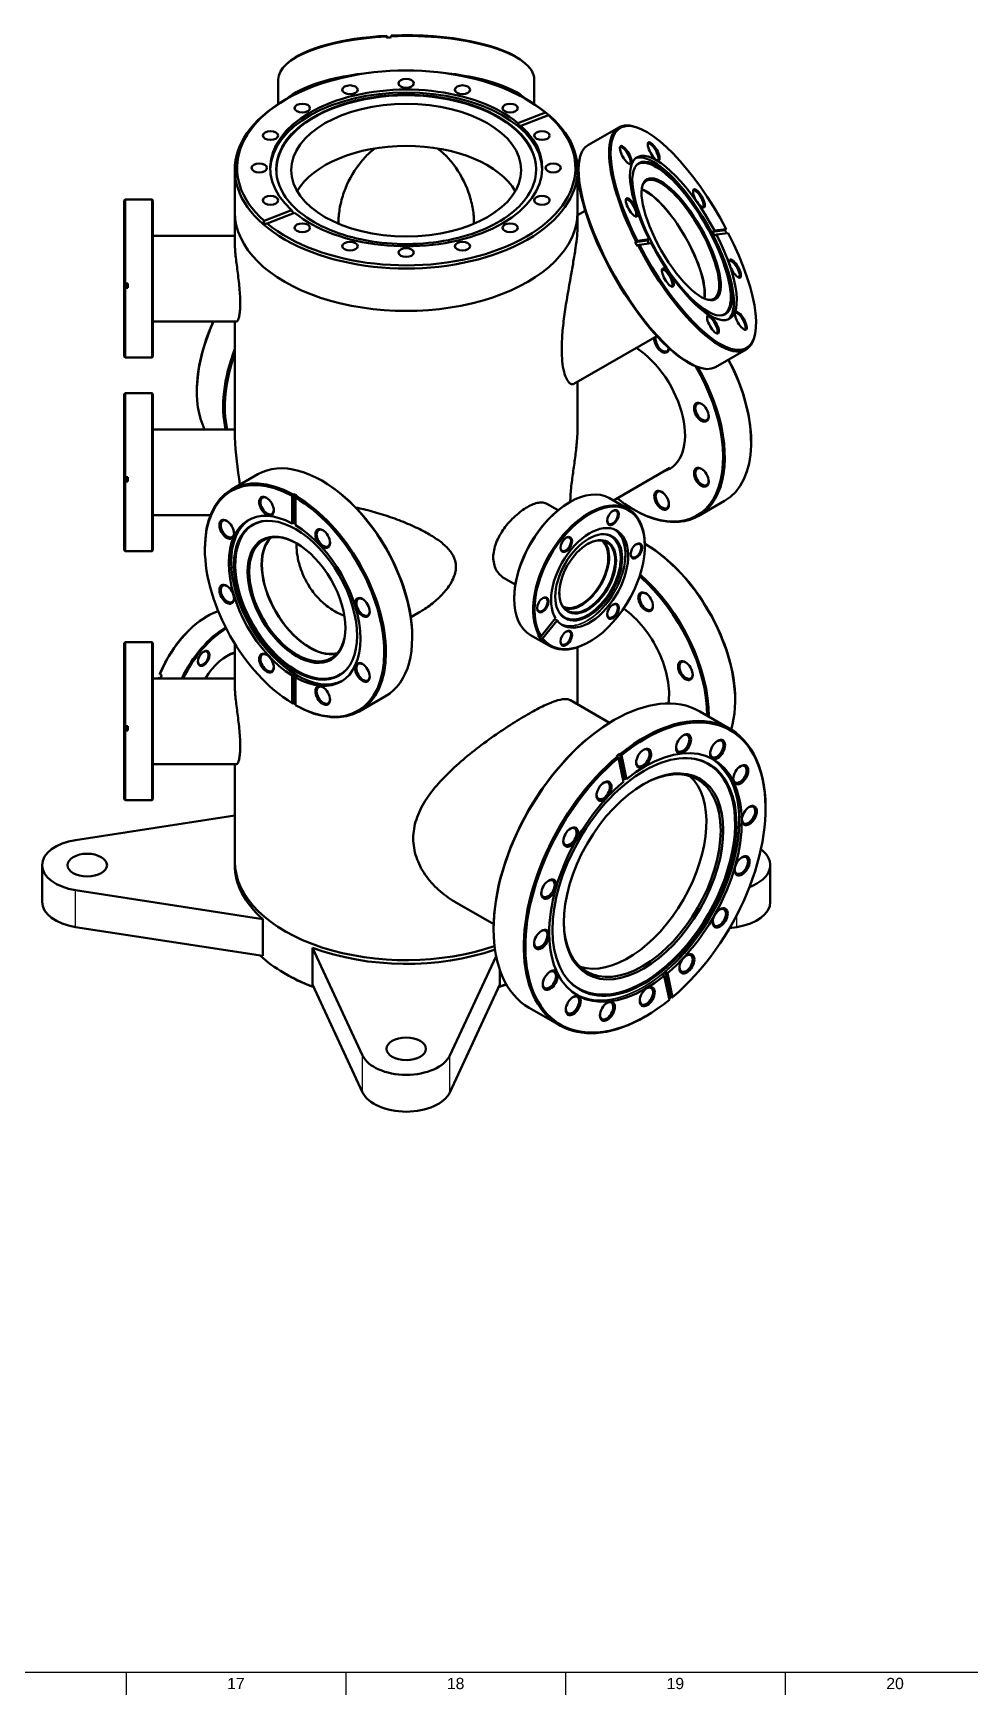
# Model space of a CAD drawing. Header units: millimetres. Extents: x 0 to 1189, y 0 to 841.
# Drawn here: x 773.7 to 981.4, y 5 to 373.3 of the extents above; entities that cross this region are included whole.
import ezdxf
from ezdxf.enums import TextEntityAlignment as Align

# ---------------------------------------------------------------- set-up
doc = ezdxf.new("R2010")
doc.units = ezdxf.units.MM
doc.header["$LTSCALE"] = 0.75
for name, color, linetype, lineweight in [('Border', 7, 'Continuous', 25), ('Visible', 7, 'Continuous', 50), ('Visible Narrow', 7, 'Continuous', 25)]:
    doc.layers.add(name, color=color, linetype=linetype, lineweight=lineweight)
doc.styles.add('FusionTitle', font='')
doc.styles.get('FusionTitle').set_extended_font_data('Arial Unicode MS')

# ---------------------------------------------------------------- blocks, each defined once
blk = doc.blocks.new('ISO_A0_SHEET')
at = {"layer": 'Border'}
for p, q in [((20, 10), (1179, 10)), ((794.333332, 10), (794.333332, 5)), ((843.041665, 10), (843.041665, 5)), ((891.749998, 10), (891.749998, 5)), ((940.458331, 10), (940.458331, 5))]:
    blk.add_line(p, q, dxfattribs=at)
at = {"layer": 'Border', "style": 'FusionTitle'}
for s, p in [('17', (818.687499, 7.5)), ('18', (867.395832, 7.5)), ('19', (916.104165, 7.5)), ('20', (964.812498, 7.5))]:
    blk.add_text(s, height=2.5, dxfattribs=at).set_placement(p, align=Align.MIDDLE)

msp = doc.modelspace()

# ---------------------------------------------------------------- linework, layer by layer
at = {"layer": 'Visible', "extrusion": (0.707107, 0.407196, -0.578093)}
for p, q in [((852.1076, 372.6933), (852.0757, 372.5423)), ((852.0757, 372.3071), (852.0757, 372.5423)), ((852.2507, 372.3162), (852.1076, 372.6933)), ((853.0664, 372.5886), (853.0983, 372.7396)), ((853.0664, 372.5886), (853.0664, 372.3534)), ((830.2117, 366.7059), (829.9786, 366.5014)), ((882.6727, 366.7059), (882.9058, 366.5014)), ((828.0672, 363.0267), (828.0672, 357.548)), ((884.8172, 363.0267), (884.8172, 357.548)), ((829.8237, 358.6123), (829.4688, 358.4064)), ((883.0607, 358.6123), (883.4156, 358.4064)), ((881.1831, 353.3368), (887.285, 355.6846)), ((887.9517, 355.1101), (881.8498, 352.7622)), ((903.5769, 352.3912), (896.8189, 348.5226)), ((907.6106, 352.3633), (907.3146, 352.4636)), ((818.4422, 333.5909), (818.4422, 342.9927)), ((894.4422, 333.5909), (894.4422, 342.9927)), ((894.8005, 345.0301), (894.8638, 345.3362)), ((793.9422, 336.175), (794.1422, 336.375)), ((793.9422, 336.175), (793.9422, 317.8177)), ((794.1422, 317.7997), (794.1422, 336.375)), ((800.0922, 336.375), (794.1422, 336.375)), ((800.0922, 336.375), (800.0922, 301.375)), ((800.2922, 336.175), (800.0922, 336.375)), ((800.2922, 301.575), (800.2922, 336.175)), ((920.3156, 335.3928), (920.1027, 335.6947)), ((818.4422, 333.5909), (818.4422, 326.6417)), ((824.9328, 331.6928), (831.0346, 334.0407)), ((831.7013, 333.4661), (825.5994, 331.1183)), ((896.1317, 333.87), (894.4422, 332.9029)), ((894.4422, 333.5909), (894.4422, 330.4354)), ((800.2922, 328.375), (818.4422, 328.375)), ((927.0693, 329.634), (924.3563, 329.2726)), ((924.3563, 329.2726), (924.7659, 329.5071)), ((927.3913, 329.8568), (924.7659, 329.5071)), ((925.2242, 328.6257), (924.8146, 328.3912)), ((925.2242, 328.6257), (927.8484, 328.9752)), ((927.2741, 329.7512), (927.0693, 329.634)), ((927.2741, 329.7512), (927.3913, 329.8568)), ((909.9007, 327.3473), (907.1877, 326.986)), ((907.1877, 326.986), (907.3925, 327.1032)), ((907.6849, 327.2321), (907.3925, 327.1032)), ((907.8434, 326.2208), (907.6386, 326.1036)), ((910.3102, 327.5818), (907.6849, 327.2321)), ((907.8434, 326.2208), (908.1358, 326.3497)), ((908.1358, 326.3497), (910.76, 326.6992)), ((910.3102, 327.5818), (909.9007, 327.3473)), ((925.5885, 326.1817), (925.7411, 325.8453)), ((794.1422, 317.7997), (793.9422, 317.8177)), ((793.9422, 317.8177), (793.9422, 317.2909)), ((794.6863, 317.2909), (793.9422, 317.2909)), ((793.9422, 317.2909), (793.9422, 316.8218)), ((793.9422, 316.8218), (793.9422, 301.575)), ((793.9422, 316.8218), (794.1422, 316.8038)), ((794.6922, 317.7997), (794.1422, 317.7997)), ((794.1422, 301.375), (794.1422, 316.8038)), ((794.1422, 316.8038), (794.6922, 316.8038)), ((794.2422, 317.7997), (794.2422, 317.2909)), ((794.6922, 317.7997), (794.6922, 316.8038)), ((800.2922, 309.375), (818.8381, 309.375)), ((818.4422, 309.375), (818.4422, 283.7205)), ((912.0295, 306.0985), (893.5914, 295.5435)), ((933.7892, 306.6327), (933.7258, 306.3266)), ((931.7708, 303.1402), (925.0128, 299.2716)), ((793.9422, 301.575), (794.1422, 301.375)), ((800.0922, 301.375), (794.1422, 301.375)), ((800.2922, 301.575), (800.0922, 301.375)), ((920.979, 299.2995), (921.2751, 299.1992)), ((894.4422, 296.0306), (894.4422, 286.5568)), ((793.9422, 293.2538), (794.1422, 293.4538)), ((793.9422, 293.2538), (793.9422, 274.8965)), ((794.1422, 274.8785), (794.1422, 293.4538)), ((800.0922, 293.4538), (794.1422, 293.4538)), ((800.0922, 293.4538), (800.0922, 258.4538)), ((800.2922, 293.2538), (800.0922, 293.4538)), ((800.2922, 258.6538), (800.2922, 293.2538)), ((810.0383, 294.0231), (810.0383, 293.8195)), ((800.2922, 285.4538), (818.4422, 285.4538)), ((932.8981, 282.8252), (932.8981, 282.6216)), ((902.3815, 269.6933), (914.9142, 276.9104)), ((794.1422, 274.8785), (793.9422, 274.8965)), ((793.9422, 274.8965), (793.9422, 274.3696)), ((794.6863, 274.3696), (793.9422, 274.3696)), ((793.9422, 274.3696), (793.9422, 273.9006)), ((793.9422, 273.9006), (793.9422, 258.6538)), ((793.9422, 273.9006), (794.1422, 273.8826)), ((794.6922, 274.8785), (794.1422, 274.8785)), ((794.1422, 258.4538), (794.1422, 273.8826)), ((794.1422, 273.8826), (794.6922, 273.8826)), ((794.2422, 274.8785), (794.2422, 274.3696)), ((794.6922, 274.8785), (794.6922, 273.8826)), ((817.7102, 272.1412), (823.5438, 275.5006)), ((837.9576, 273.9621), (837.7815, 274.0643)), ((831.3399, 271.0471), (831.1631, 270.7408)), ((831.1631, 270.7408), (831.1631, 264.6165)), ((831.3399, 271.0471), (831.5167, 271.1489)), ((831.5167, 271.1489), (831.5167, 264.8201)), ((831.8703, 270.3409), (832.047, 270.6471)), ((831.8703, 264.2192), (831.8703, 270.3409)), ((832.2238, 270.7489), (832.047, 270.6471)), ((890.1085, 267.5293), (887.6315, 268.9556)), ((892.5634, 269.242), (892.7043, 269.3237)), ((901.4852, 270.2095), (905.6925, 267.7867)), ((926.994, 269.5865), (921.1604, 266.2271)), ((800.2922, 266.4538), (813.0591, 266.4538)), ((906.7467, 267.7656), (906.9227, 267.6634)), ((831.5167, 264.8201), (831.1631, 264.6165)), ((793.9422, 258.6538), (794.1422, 258.4538)), ((800.0922, 258.4538), (794.1422, 258.4538)), ((800.2922, 258.6538), (800.0922, 258.4538)), ((811.8061, 258.9025), (811.8061, 259.1061)), ((909.4752, 259.9954), (909.333, 259.9135)), ((909.3338, 259.5845), (909.3338, 259.7474)), ((909.4752, 259.9954), (909.652, 259.8928)), ((880.6268, 251.0642), (878.1499, 252.4906)), ((880.3778, 248.0813), (880.3778, 247.9184)), ((812.2007, 243.9844), (812.3416, 244.0661)), ((857.4527, 243.8206), (859.265, 244.8642)), ((889.5284, 243.5965), (886.3345, 239.6253)), ((886.688, 239.1209), (889.8819, 243.0921)), ((889.8819, 243.0921), (889.363, 243.3909)), ((857.768, 239.5607), (857.768, 239.3571)), ((884.0191, 239.8791), (888.2264, 237.4563)), ((886.0705, 239.5544), (885.6816, 239.7783)), ((886.0352, 239.2739), (886.3131, 239.6195)), ((886.3345, 239.6253), (886.0705, 239.5544)), ((793.9422, 238.0694), (794.1422, 238.2694)), ((793.9422, 238.0694), (793.9422, 219.7121)), ((794.1422, 219.6941), (794.1422, 238.2694)), ((800.0922, 238.2694), (794.1422, 238.2694)), ((800.0922, 238.2694), (800.0922, 203.2694)), ((800.2922, 238.0694), (800.0922, 238.2694)), ((800.2922, 203.4694), (800.2922, 238.0694)), ((818.4422, 237.9354), (818.4422, 228.5361)), ((886.0352, 239.2739), (886.4241, 239.0499)), ((886.4241, 239.0499), (886.688, 239.1209)), ((894.4422, 237.164), (894.4422, 224.5133)), ((897.1482, 238.4238), (897.0073, 238.3421)), ((800.2922, 230.2694), (818.4422, 230.2694)), ((801.4816, 230.383), (801.5005, 230.3128)), ((801.9822, 230.3371), (801.4816, 230.383)), ((801.5005, 230.3128), (801.576, 230.2694)), ((801.8541, 231.2244), (801.8352, 231.2946)), ((802.243, 231.0005), (801.8541, 231.2244)), ((831.1631, 230.8945), (831.5167, 231.0981)), ((831.1631, 230.8945), (831.1631, 224.7702)), ((831.5167, 231.0981), (831.5167, 224.7693)), ((832.2238, 230.681), (831.8703, 230.4774)), ((831.8703, 224.3557), (831.8703, 230.4774)), ((831.1631, 224.7702), (831.3399, 224.6675)), ((831.5167, 224.7693), (831.3399, 224.6675)), ((846.0303, 222.9626), (851.8639, 226.322)), ((901.5293, 220.4321), (892.8905, 225.4069)), ((929.3626, 225.5496), (929.3626, 225.346)), ((832.047, 224.2531), (831.8703, 224.3557)), ((902.3365, 220.9147), (902.5126, 221.0169)), ((921.5296, 222.9353), (928.2118, 219.0873)), ((794.1422, 219.6941), (793.9422, 219.7121)), ((793.9422, 219.7121), (793.9422, 219.1852)), ((794.6863, 219.1852), (793.9422, 219.1852)), ((793.9422, 219.1852), (793.9422, 218.7161)), ((793.9422, 218.7161), (793.9422, 203.4694)), ((793.9422, 218.7161), (794.1422, 218.6981)), ((794.6922, 219.6941), (794.1422, 219.6941)), ((794.1422, 203.2694), (794.1422, 218.6981)), ((794.1422, 218.6981), (794.6922, 218.6981)), ((794.2422, 219.6941), (794.2422, 219.1852)), ((794.6922, 219.6941), (794.6922, 218.6981)), ((903.7814, 213.634), (903.9582, 213.5322)), ((903.7814, 213.634), (904.9406, 208.129)), ((800.2922, 211.2694), (818.8381, 211.2694)), ((818.4422, 211.2694), (818.4422, 189.7026)), ((903.0904, 213.0626), (903.2672, 212.9608)), ((903.2672, 212.9608), (903.4815, 212.6808)), ((903.4815, 212.6808), (904.6031, 207.354)), ((903.9582, 213.5322), (904.1725, 213.2522)), ((904.1725, 213.2522), (905.2941, 207.9254)), ((905.2941, 207.9254), (904.9406, 208.129)), ((793.9422, 203.4694), (794.1422, 203.2694)), ((800.0922, 203.2694), (794.1422, 203.2694)), ((800.2922, 203.4694), (800.0922, 203.2694)), ((818.4422, 199.8941), (783.1433, 194.4474)), ((936.0978, 201.4729), (936.0978, 201.6765)), ((775.7315, 180.7096), (775.7315, 188.885)), ((818.4422, 189.7026), (818.4422, 188.885)), ((937.1529, 180.7096), (937.1529, 188.885)), ((783.1433, 183.3226), (824.6232, 176.9222)), ((875.8292, 175.803), (867.1903, 180.7778)), ((824.6232, 168.7468), (824.6232, 176.9222)), ((824.6232, 168.7468), (783.1433, 175.1472)), ((875.8169, 174.8626), (875.8169, 174.659)), ((929.7411, 175.1472), (928.1135, 174.896)), ((835.6685, 170.5617), (846.783, 146.675)), ((835.6685, 162.3862), (835.6685, 170.5617)), ((866.1015, 146.675), (876.366, 168.7351)), ((829.8237, 164.6811), (829.4688, 164.8871)), ((835.1148, 162.1331), (835.1121, 162.1308)), ((846.783, 138.4995), (835.6685, 162.3862)), ((877.216, 162.3862), (866.1015, 138.4995)), ((877.216, 162.3862), (877.216, 165.5843)), ((913.6563, 164.3585), (913.3028, 164.5621)), ((914.7779, 159.0317), (913.6563, 164.3585)), ((914.3473, 164.9299), (913.9938, 165.1335)), ((915.1529, 159.6285), (913.9938, 165.1335)), ((915.4689, 159.6031), (914.3473, 164.9299)), ((915.1529, 159.6285), (915.3297, 159.5267)), ((915.3297, 159.5267), (915.4689, 159.6031)), ((883.703, 157.2482), (890.3851, 153.4002)), ((909.5782, 155.4208), (909.4021, 155.3186))]:
    msp.add_line(p, q, dxfattribs=at)
at = {"layer": 'Visible'}
msp.add_arc((919.251, 289.1704), 100.9468, 183.094493, 189.104997, dxfattribs=at)
for centre, major_axis, ratio, start_param, end_param in [((856.4422, 363.0267), (-28.375, 0), 0.3393947, -1.41629684, 0), ((856.4422, 363.0267), (-28.375, 0), 0.3393947, 3.14159265, 4.83164299), ((856.4422, 343.4014), (37.5, 0), 0.5758617, 0.60504931, 3.71464059), ((856.4422, 343.4014), (-30.1625, 0), 0.5758617, 3.75053484, 6.85234037), ((856.4422, 355.0312), (-28.125, 0), 0.3393947, -0.90340695, -0.53685836), ((843.9763, 360.7322), (-1.7, 0), 0.5758617, 3.14159265, 9.42477796), ((868.9081, 360.7322), (-1.7, 0), 0.5758617, 3.14159265, 9.42477796), ((856.4422, 355.0312), (-28.125, 0), 0.3393947, 3.67845102, 4.0449996), ((856.4422, 342.7582), (30.1625, 0), 0.5758617, 0.01851791, 3.12307474), ((856.4422, 342.9109), (28.7988, 0), 0.5758617, -0.0558766, 3.19746925), ((856.4422, 342.9109), (-25.5, 0), 0.5758617, 3.14159265, 9.42477796), ((856.4422, 343.4014), (-37.5, 0), 0.5758617, 0.60504931, 3.71464059), ((826.3468, 350.5801), (-1.7, 0), 0.5758617, 3.14159265, 9.42477796), ((856.4422, 343.4014), (30.1625, 0), 0.5758617, 3.75053484, 6.85234037), ((917.8786, 327.8829), (-13.9727, 24.4086), 0.3303007, 4.6050555, 7.6933085), ((910.9158, 323.8971), (-14.0969, 24.6255), 0.3303007, 0, 3.14159265), ((904.9679, 346.1401), (-1.0433, 1.8225), 0.3303007, 2.9089731, 6.51580486), ((911.1439, 346.9627), (-1.0433, 1.8225), 0.3303007, 2.9089731, 6.51580486), ((823.8672, 343.4014), (-1.7, 0), 0.5758617, 3.14159265, 9.42477796), ((917.1823, 327.4844), (-7.4894, 13.083), 0.3303007, 2.80619207, 6.61858589), ((826.3468, 336.2228), (-1.7, 0), 0.5758617, 3.14159265, 9.42477796), ((906.2589, 334.5678), (-1.0433, 1.8225), 0.3303007, 2.9089731, 6.51580486), ((921.1691, 336.5537), (-1.0433, 1.8225), 0.3303007, 2.9089731, 6.51580486), ((917.8786, 327.8829), (-13.9727, 24.4086), 0.3303007, 1.44568202, 4.56949666), ((917.469, 327.6485), (-10.2529, 17.9105), 0.3303007, 4.5662715, 4.61473529), ((868.9081, 326.0707), (-1.7, 0), 0.5758617, 3.14159265, 9.42477796), ((917.469, 327.6485), (-14.0969, 24.6255), 0.3303007, 1.41035822, 1.4456037), ((914.2605, 319.0247), (-1.0433, 1.8225), 0.3303007, 2.9089731, 6.51580486), ((929.1707, 321.0105), (-1.0433, 1.8225), 0.3303007, 2.9089731, 6.51580486), ((830.1025, 305.3737), (14.16, 24.5893), 0.57809312, 1.73714227, 2.76885736), ((924.2856, 308.6156), (-1.0433, 1.8225), 0.3303007, 2.9089731, 6.51580486), ((930.4616, 309.4382), (-1.0433, 1.8225), 0.3303007, 2.9089731, 6.51580486), ((913.1955, 304.5993), (-1.048, 1.8198), 0.57809312, 0.45997546, 3.75926777), ((836.1129, 301.9125), (14.0353, 24.3727), 0.57809312, 1.87761194, 2.58759883), ((906.8236, 290.7146), (-14.0353, 24.3727), 0.57809312, 2.17595051, 4.73841344), ((912.834, 294.1758), (-14.16, 24.5893), 0.57809312, 3.14159265, 4.65349578), ((922.0068, 289.3377), (-1.048, 1.8198), 0.57809312, -0.7409592, 3.88255185), ((837.7039, 250.9113), (-14.16, 24.5893), 0.57809312, 3.14159265, 6.28318531), ((831.6935, 247.4501), (-14.0353, 24.3727), 0.57809312, -0.75679463, 2.33145837), ((922.0068, 274.9304), (-1.048, 1.8198), 0.57809312, -0.7409592, 3.88255185), ((825.6044, 268.5106), (-1.048, 1.8198), 0.57809312, -0.7409592, 3.88255185), ((831.6935, 247.4501), (-14.0353, 24.3727), 0.57809312, 2.3670172, 5.49083185), ((892.7521, 255.0443), (8.7331, 15.1652), 0.57809312, 0, 3.14159265), ((897.1009, 252.54), (8.6333, 14.9919), 0.57809312, 2.90676532, 9.13213911), ((913.1955, 269.817), (-1.048, 1.8198), 0.57809312, -0.7409592, 3.88255185), ((816.7931, 263.3972), (-1.048, 1.8198), 0.57809312, -0.7409592, 3.88255185), ((902.1832, 265.9791), (0.8359, 1.4515), 0.57809312, 2.39792128, 7.02685668), ((832.2945, 247.7962), (-7.5229, 13.0637), 0.57809312, -0.77910588, 3.92069853), ((832.047, 247.6537), (-10.2988, 17.8841), 0.57809312, -0.77135029, -0.74711484), ((838.0654, 261.3348), (-1.048, 1.8198), 0.57809312, -0.7409592, 3.88255185), ((897.1009, 252.54), (6.0321, 10.4748), 0.57809312, 2.91923641, 9.11966801), ((896.8887, 252.6622), (5.2274, 9.0775), 0.57809312, 1.57079633, 7.85398163), ((896.5705, 252.8454), (4.3665, 7.5826), 0.57809312, 2.36276294, 7.06201502), ((896.6766, 252.7844), (5.1729, 8.9828), 0.57809312, 2.90046685, 6.52431111), ((891.8064, 260.0035), (0.8359, 1.4515), 0.57809312, 2.39792128, 7.02685668), ((895.227, 253.6191), (4.3665, 7.5826), 0.57809312, 3.29544605, 6.12933191), ((907.3716, 258.5767), (0.8359, 1.4515), 0.57809312, 2.39792128, 7.02685668), ((909.2984, 236.9002), (-14.16, 24.5893), 0.57809312, 3.62579038, 5.49091017), ((816.7931, 248.9899), (-1.048, 1.8198), 0.57809312, -0.7409592, 3.88255185), ((903.288, 233.439), (-14.0353, 24.3727), 0.57809312, 3.92896264, 5.25138392), ((846.8767, 246.0732), (-1.048, 1.8198), 0.57809312, -0.7409592, 3.88255185), ((886.618, 246.6255), (0.8359, 1.4515), 0.57809312, 2.39792128, 7.02685668), ((902.1832, 245.1988), (0.8359, 1.4515), 0.57809312, 2.39792128, 7.02685668), ((909.66, 247.3237), (-1.048, 1.8198), 0.57809312, -0.7409592, 3.88255185), ((812.3895, 229.7867), (8.7331, 15.1652), 0.57809312, 0.59218246, 1.80208669), ((816.7382, 227.2825), (8.6333, 14.9919), 0.57809312, 0.80046158, 1.70197906), ((896.5705, 252.8454), (8.7331, 15.1652), 0.57809312, 2.84928424, 2.90643487), ((891.8064, 239.2232), (0.8359, 1.4515), 0.57809312, 2.39792128, 7.02685668), ((811.4437, 234.7459), (0.8359, 1.4515), 0.57809312, 2.39792128, 7.02685668), ((816.6321, 227.3435), (4.7907, 8.3192), 0.57809312, 0.51354413, 0.77957962), ((825.6044, 233.7283), (-1.048, 1.8198), 0.57809312, -0.7409592, 3.88255185), ((846.8767, 231.6659), (-1.048, 1.8198), 0.57809312, -0.7409592, 3.88255185), ((918.4713, 232.0621), (-1.048, 1.8198), 0.57809312, -0.7409592, 3.88255185), ((812.3895, 229.7867), (8.7331, 15.1652), 0.57809311, 1.85923731, 1.86195695), ((838.0654, 226.5525), (-1.048, 1.8198), 0.57809312, -0.7409592, 3.88255185), ((902.6163, 190.0918), (18.9133, 32.8435), 0.57809312, 0, 3.14159265), ((832.047, 247.6537), (-14.16, 24.5893), 0.57809312, 2.3316934, 2.34931751), ((909.4752, 186.142), (18.7886, 32.6269), 0.57809312, 4.15214054, 7.26717199), ((917.7404, 215.8837), (1.048, 1.8198), 0.57809312, 2.41191858, 7.01285938), ((909.2631, 186.2641), (14.3846, 24.9793), 0.57809312, 1.57079633, 7.85398163), ((909.4752, 186.142), (15.0583, 26.1492), 0.57809312, 4.15543071, 7.26388183), ((908.8964, 212.6398), (1.048, 1.8198), 0.57809312, 2.41191858, 7.01285938), ((925.2992, 214.6151), (1.048, 1.8198), 0.57809312, 2.41191858, 7.01285938), ((909.4752, 186.142), (18.7886, 32.6269), 0.57809312, 1.01054789, 4.12557934), ((908.7681, 186.5492), (12.2762, 21.318), 0.57809312, 2.36232691, 7.06245105), ((909.051, 186.3863), (14.3301, 24.8846), 0.57809312, 2.8878999, 6.53687806), ((930.422, 209.0273), (1.048, 1.8198), 0.57809312, 2.41191858, 7.01285938), ((909.4752, 186.142), (15.0583, 26.1492), 0.57809312, 1.01383805, 4.12228918), ((905.5861, 188.3815), (12.2762, 21.318), 0.57809312, 3.27105338, 6.15372458), ((900.1137, 205.3774), (1.048, 1.8198), 0.57809312, 2.41191858, 7.01285938), ((909.1217, 186.3456), (15.0583, 26.1492), 0.57809312, 0.98069652, 1.00114679), ((932.3289, 199.9709), (1.048, 1.8198), 0.57809312, 2.41191858, 7.01285938), ((892.7292, 195.202), (1.048, 1.8198), 0.57809312, 2.41191858, 7.01285938), ((785.7315, 188.885), (-10, 0), 0.5758617, -1.30899694, 1.30899694), ((927.1529, 188.885), (10, 0), 0.5758617, -1.00286907, 0.65743529), ((856.4422, 189.7026), (38, 0), 0.5758617, 3.14159265, 5.25370763), ((930.7297, 188.8247), (1.048, 1.8198), 0.57809312, 2.41191858, 7.01285938), ((887.8672, 183.6628), (1.048, 1.8198), 0.57809312, 2.41191858, 7.01285938), ((785.7315, 180.7096), (10, 0), 0.5758617, 3.14159265, 4.45058959), ((927.1529, 180.7096), (-10, 0), 0.5758617, 1.83259571, 3.14159265), ((925.8677, 177.2855), (1.048, 1.8198), 0.57809312, 2.41191858, 7.01285938), ((886.2679, 172.5166), (1.048, 1.8198), 0.57809312, 2.41191858, 7.01285938), ((856.4422, 180.3008), (-38, 0), 0.5758617, 0.55174519, 0.99962127), ((918.4832, 167.1101), (1.048, 1.8198), 0.57809312, 2.41191858, 7.01285938), ((856.4422, 180.3008), (-38, 0), 0.5758617, 2.14197138, 2.19317034), ((888.1749, 163.4602), (1.048, 1.8198), 0.57809312, 2.41191858, 7.01285938), ((909.1217, 186.3456), (15.0583, 26.1492), 0.57809312, 4.12228918, 4.15543071), ((893.2977, 157.8724), (1.048, 1.8198), 0.57809312, 2.41191858, 7.01285938), ((900.8565, 156.6038), (1.048, 1.8198), 0.57809312, 2.41191858, 7.01285938), ((909.7004, 159.8477), (1.048, 1.8198), 0.57809312, 2.41191858, 7.01285938), ((856.4422, 148.1655), (10, 0), 0.5758617, 3.40339204, 6.02138592), ((856.4422, 139.99), (10, 0), 0.5758617, 3.40339204, 6.02138592)]:
    msp.add_ellipse(centre, major_axis=major_axis, ratio=ratio, start_param=start_param, end_param=end_param, dxfattribs=at)
at = {"layer": 'Visible', "extrusion": (1e-16, 1e-16, -1)}
msp.add_ellipse((856.4422, 363.2618), major_axis=(-28.125, 0), ratio=0.3393947, start_param=0.36913729, end_param=1.4160618, dxfattribs=at)
at = {"layer": 'Visible', "extrusion": (2e-16, -1e-16, -1)}
for centre, major_axis, ratio, start_param, end_param in [((856.4422, 362.7915), (28.375, 0), 0.3393947, 4.55788949, 4.59313497), ((856.4422, 355.2663), (-28.375, 0), 0.3393947, 1.84678077, 2.78478148), ((856.4422, 333.5909), (-25.5, 0), 0.5758617, 0.32292662, 2.81866604), ((829.9257, 305.4755), (14.0353, 24.3727), 0.57809312, 3.92892453, 4.54342159), ((835.9361, 302.0143), (14.16, 24.5893), 0.57809312, 3.69782089, 4.44065517), ((913.0108, 294.2776), (-14.0353, 24.3727), 0.57809312, 1.63021904, 2.35426078), ((837.8807, 251.0131), (-14.0353, 24.3727), 0.57809312, 0.78733187, 2.35426078), ((892.6107, 255.1257), (8.6333, 14.9919), 0.57809312, 3.92892453, 5.49585344), ((832.2498, 247.7705), (-10.2988, 17.8841), 0.57809312, 3.16850256, 6.2562754), ((831.6935, 247.4501), (-10.2988, 17.8841), 0.57809312, 0.79557862, 3.91294294), ((832.047, 247.6537), (-10.2988, 17.8841), 0.57809312, 3.91294294, 3.96140672), ((902.4395, 190.1936), (18.7886, 32.6269), 0.57809312, 3.92892453, 5.49585344), ((856.4422, 189.7026), (-38, 0), 0.5758617, 4.17107033, 6.28318531)]:
    msp.add_ellipse(centre, major_axis=major_axis, ratio=ratio, start_param=start_param, end_param=end_param, dxfattribs=at)
at = {"layer": 'Visible', "extrusion": (1e-16, 0, -1)}
msp.add_ellipse((856.4422, 363.2618), major_axis=(-28.125, 0), ratio=0.3393947, start_param=1.45162064, end_param=2.77245536, dxfattribs=at)
at = {"layer": 'Visible', "extrusion": (1e-16, -2e-16, -1)}
for centre, major_axis, ratio, start_param, end_param in [((856.4422, 355.2663), (-28.375, 0), 0.3393947, 0.35681117, 1.29481188), ((917.6738, 327.7657), (-14.0969, 24.6255), 0.3303007, -1.41035822, 0.35750798), ((917.6738, 327.7657), (-14.0969, 24.6255), 0.3303007, 2.78408467, 4.8375816)]:
    msp.add_ellipse(centre, major_axis=major_axis, ratio=ratio, start_param=start_param, end_param=end_param, dxfattribs=at)
at = {"layer": 'Visible'}
for centre in [(856.4422, 362.1601), (833.4082, 356.6658), (879.4762, 356.6658), (886.5376, 350.5801), (889.0172, 343.4014), (886.5376, 336.2228), (833.4082, 330.137), (879.4762, 330.137), (843.9763, 326.0707), (856.4422, 324.6427)]:
    msp.add_ellipse(centre, major_axis=(1.7, 0), ratio=0.5758617, dxfattribs=at)
at = {"layer": 'Visible', "extrusion": (3e-16, -1e-16, -1)}
for centre, major_axis, ratio, start_param, end_param in [((856.4422, 342.9927), (-38, 0), 0.5758617, 2.36004704, 7.06473092), ((917.8786, 327.8829), (-10.2529, 17.9105), 0.3303007, -1.4004434, 1.66845002), ((913.0541, 304.5179), (-1.1478, 1.9931), 0.57809312, 2.42495996, 5.67131882), ((831.6935, 247.4501), (-10.2988, 17.8841), 0.57809312, 3.96140672, 7.03030015), ((856.4422, 188.885), (-38, 0), 0.5758617, -0.57839113, 0), ((856.4422, 188.885), (-38, 0), 0.5758617, 4.16797667, 5.29078011)]:
    msp.add_ellipse(centre, major_axis=major_axis, ratio=ratio, start_param=start_param, end_param=end_param, dxfattribs=at)
at = {"layer": 'Visible', "extrusion": (1e-16, -2e-16, -1)}
for centre, major_axis, ratio in [((905.1318, 346.2339), (-1.1427, 1.9961), 0.3303007), ((921.8654, 289.2563), (-1.1478, 1.9931), 0.57809312), ((913.0541, 269.7356), (-1.1478, 1.9931), 0.57809312), ((918.3298, 231.9807), (-1.1478, 1.9931), 0.57809312)]:
    msp.add_ellipse(centre, major_axis=major_axis, ratio=ratio, dxfattribs=at)
at = {"layer": 'Visible', "extrusion": (6e-16, -2e-16, -1)}
msp.add_ellipse((917.6329, 327.7423), major_axis=(-9.5884, 16.7497), ratio=0.3303007, dxfattribs=at)
at = {"layer": 'Visible', "extrusion": (5e-16, 2e-16, -1)}
for centre, start_param, end_param in [((917.2341, 327.514), 0.05450085, 1.29224447), ((917.8786, 327.8829), 1.7169138, 4.83427812), ((917.469, 327.6485), -1.43965707, -1.4004434), ((917.2341, 327.514), 1.84934818, 3.08709181)]:
    msp.add_ellipse(centre, major_axis=(-10.2529, 17.9105), ratio=0.3303007, start_param=start_param, end_param=end_param, dxfattribs=at)
at = {"layer": 'Visible', "extrusion": (4e-16, 0, -1)}
for centre in [(911.3078, 347.0565), (906.4227, 334.6616), (929.3345, 321.1043), (924.4495, 308.7094)]:
    msp.add_ellipse(centre, major_axis=(-1.1427, 1.9961), ratio=0.3303007, dxfattribs=at)
at = {"layer": 'Visible', "extrusion": (1e-16, -1e-16, -1)}
for centre, major_axis, ratio, start_param, end_param in [((910.711, 323.7799), (-13.9727, 24.4086), 0.3303007, 3.49910063, 5.92567733), ((856.4422, 333.5909), (-38, 0), 0.5758617, 3.14159265, 6.28318531), ((907.0003, 290.8164), (-14.16, 24.5893), 0.57809312, 1.5597806, 3.92892453), ((832.1177, 247.6944), (-9.5768, 16.6304), 0.57809312, 2.89142739, 6.53335057), ((816.7382, 227.2825), (4.8656, 8.4492), 0.57809312, -1.55011171, -0.53370833), ((856.4422, 179.892), (-37.5, 0), 0.5758617, -0.96574702, -0.78154562), ((856.4422, 179.892), (37.5, 0), 0.5758617, 0.93801521, 0.99220772)]:
    msp.add_ellipse(centre, major_axis=major_axis, ratio=ratio, start_param=start_param, end_param=end_param, dxfattribs=at)
at = {"layer": 'Visible', "extrusion": (3e-16, 0, -1)}
for centre, major_axis, ratio, start_param, end_param in [((917.3871, 327.6016), (-9.5342, 16.6549), 0.3303007, -0.10559062, 3.24718327), ((917.469, 327.6485), (-14.0969, 24.6255), 0.3303007, 1.67836484, 1.7068827), ((835.0522, 249.3843), (-7.5229, 13.0637), 0.57809312, 3.32520297, 6.09957499)]:
    msp.add_ellipse(centre, major_axis=major_axis, ratio=ratio, start_param=start_param, end_param=end_param, dxfattribs=at)
at = {"layer": 'Visible', "extrusion": (3e-16, -2e-16, -1)}
msp.add_ellipse((917.3871, 327.6016), major_axis=(-7.6136, 13.3), ratio=0.3303007, dxfattribs=at)
at = {"layer": 'Visible', "extrusion": (0, -4e-16, -1)}
msp.add_ellipse((921.3329, 336.6475), major_axis=(-1.1427, 1.9961), ratio=0.3303007, dxfattribs=at)
at = {"layer": 'Visible', "extrusion": (0, -1e-16, -1)}
msp.add_ellipse((913.9876, 325.6556), major_axis=(-7.4521, 13.0179), ratio=0.3303007, start_param=0.37643022, end_param=2.76516243, dxfattribs=at)
at = {"layer": 'Visible', "extrusion": (0, -2e-16, -1)}
msp.add_ellipse((913.9876, 325.6556), major_axis=(-7.4894, 13.083), ratio=0.3303007, start_param=0.38125173, end_param=2.76034092, dxfattribs=at)
at = {"layer": 'Visible', "extrusion": (2e-16, 2e-16, -1)}
msp.add_ellipse((856.4422, 333.5909), major_axis=(-38, 0), ratio=0.5758617, start_param=3.14159265, end_param=6.28318531, dxfattribs=at)
at = {"layer": 'Visible', "extrusion": (2e-16, -1e-16, -1)}
for centre, major_axis, ratio in [((914.4243, 319.1184), (-1.1427, 1.9961), 0.3303007), ((816.6517, 263.3157), (-1.1478, 1.9931), 0.57809312), ((902.2892, 265.918), (0.9107, 1.5815), 0.57809312), ((837.924, 261.2533), (-1.1478, 1.9931), 0.57809312), ((896.6766, 252.7844), (4.4414, 7.7126), 0.57809312), ((816.6517, 248.9085), (-1.1478, 1.9931), 0.57809312), ((811.5498, 234.6848), (0.9107, 1.5815), 0.57809312), ((825.463, 233.6469), (-1.1478, 1.9931), 0.57809312), ((846.7353, 231.5845), (-1.1478, 1.9931), 0.57809312), ((837.924, 226.4711), (-1.1478, 1.9931), 0.57809312), ((917.9172, 215.7819), (1.1727, 2.0365), 0.57809312), ((909.051, 186.3863), (12.4758, 21.6646), 0.57809312), ((892.9059, 195.1002), (1.1727, 2.0365), 0.57809312), ((888.044, 183.561), (1.1727, 2.0365), 0.57809312)]:
    msp.add_ellipse(centre, major_axis=major_axis, ratio=ratio, dxfattribs=at)
at = {"layer": 'Visible', "extrusion": (0, -3e-16, -1)}
msp.add_ellipse((930.6255, 309.532), major_axis=(-1.1427, 1.9961), ratio=0.3303007, dxfattribs=at)
at = {"layer": 'Visible', "extrusion": (2e-16, -2e-16, -1)}
for centre, major_axis, start_param, end_param in [((906.8236, 290.7146), (-8.0594, 13.9953), 0.84271706, 3.27799162), ((832.047, 247.6537), (-14.16, 24.5893), 0.75702966, 0.79227514), ((909.4752, 237.002), (-14.0353, 24.3727), 0.79235346, 2.35426078), ((903.288, 233.439), (-8.0594, 13.9953), 0.90324227, 2.52564461)]:
    msp.add_ellipse(centre, major_axis=major_axis, ratio=0.57809312, start_param=start_param, end_param=end_param, dxfattribs=at)
at = {"layer": 'Visible', "extrusion": (3e-16, -2e-16, -1)}
for centre, major_axis, start_param, end_param in [((831.8703, 247.5519), (-14.16, 24.5893), -0.78733187, 0.75702966), ((831.8703, 247.5519), (-14.16, 24.5893), 0.79227514, 3.91624642), ((835.0522, 249.3843), (-7.4855, 12.9988), 3.31225463, 6.11252333), ((903.4648, 233.5408), (-14.16, 24.5893), 1.02649194, 2.36299968)]:
    msp.add_ellipse(centre, major_axis=major_axis, ratio=0.57809312, start_param=start_param, end_param=end_param, dxfattribs=at)
at = {"layer": 'Visible', "extrusion": (3e-16, -1e-16, -1)}
for centre, major_axis in [((921.8654, 274.849), (-1.1478, 1.9931)), ((831.9056, 247.5723), (-9.6313, 16.7251)), ((846.7353, 245.9917), (-1.1478, 1.9931)), ((909.5186, 247.2422), (-1.1478, 1.9931))]:
    msp.add_ellipse(centre, major_axis=major_axis, ratio=0.57809312, dxfattribs=at)
at = {"layer": 'Visible', "extrusion": (3e-16, 1e-16, -1)}
msp.add_ellipse((825.463, 268.4291), major_axis=(-1.1478, 1.9931), ratio=0.57809312, dxfattribs=at)
at = {"layer": 'Visible', "extrusion": (4e-16, -1e-16, -1)}
for centre, start_param, end_param in [((896.9594, 252.6215), 3.43390107, 7.07051718), ((816.5967, 227.3639), 4.5738226, 5.4839057), ((896.9594, 252.6215), 2.35426078, 3.37675043), ((812.7784, 229.5628), 4.43525, 4.48109862)]:
    msp.add_ellipse(centre, major_axis=(8.7331, 15.1652), ratio=0.57809312, start_param=start_param, end_param=end_param, dxfattribs=at)
at = {"layer": 'Visible', "extrusion": (1e-16, -1e-16, -1)}
for centre, major_axis in [((832.1177, 247.6944), (-7.6477, 13.2804)), ((930.5988, 208.9255), (1.1727, 2.0365)), ((900.2904, 205.2756), (1.1727, 2.0365)), ((926.0445, 177.1837), (1.1727, 2.0365)), ((918.66, 167.0083), (1.1727, 2.0365)), ((888.3517, 163.3584), (1.1727, 2.0365)), ((893.4745, 157.7706), (1.1727, 2.0365)), ((901.0332, 156.502), (1.1727, 2.0365))]:
    msp.add_ellipse(centre, major_axis=major_axis, ratio=0.57809312, dxfattribs=at)
at = {"layer": 'Visible', "extrusion": (2e-16, 0, -1)}
for centre, major_axis in [((891.9125, 259.9424), (0.9107, 1.5815)), ((891.9125, 239.1621), (0.9107, 1.5815)), ((909.0732, 212.538), (1.1727, 2.0365)), ((925.476, 214.5134), (1.1727, 2.0365)), ((932.5057, 199.8691), (1.1727, 2.0365)), ((886.4447, 172.4148), (1.1727, 2.0365)), ((909.8772, 159.7459), (1.1727, 2.0365))]:
    msp.add_ellipse(centre, major_axis=major_axis, ratio=0.57809312, dxfattribs=at)
at = {"layer": 'Visible', "extrusion": (3e-16, -3e-16, -1)}
msp.add_ellipse((895.227, 253.6191), major_axis=(4.2418, 7.366), ratio=0.57809312, start_param=0.06320549, end_param=3.07838716, dxfattribs=at)
at = {"layer": 'Visible', "extrusion": (2e-16, -2e-16, -1)}
for centre in [(907.4776, 258.5156), (886.7241, 246.5645)]:
    msp.add_ellipse(centre, major_axis=(0.9107, 1.5815), ratio=0.57809312, dxfattribs=at)
at = {"layer": 'Visible', "extrusion": (0, 1e-16, -1)}
msp.add_ellipse((902.2892, 245.1377), major_axis=(0.9107, 1.5815), ratio=0.57809312, dxfattribs=at)
at = {"layer": 'Visible', "extrusion": (0, 0, -1)}
for ratio, start_param, end_param in [(0.57809312, 4.48142906, 5.49585344), (0.57809311, 4.41642147, 4.42361754)]:
    msp.add_ellipse((812.248, 229.8682), major_axis=(8.6333, 14.9919), ratio=ratio, start_param=start_param, end_param=end_param, dxfattribs=at)
at = {"layer": 'Visible', "extrusion": (2e-16, 0, -1)}
for centre, major_axis, ratio, start_param, end_param in [((909.2984, 186.2438), (18.9133, 32.8435), 0.57809312, -0.98407429, 0.78733187), ((909.1217, 186.3456), (18.9133, 32.8435), 0.57809312, -1.01046028, -0.98407429), ((909.2984, 186.2438), (18.9133, 32.8435), 0.57809312, 2.35426078, 5.27272502), ((785.7315, 188.885), (4.375, 0), 0.5758617, 1.57079633, 7.85398163), ((909.1217, 186.3456), (18.9133, 32.8435), 0.57809312, 2.13113237, 2.14741412), ((856.4422, 148.1655), (4.375, 0), 0.5758617, 1.57079633, 7.85398163)]:
    msp.add_ellipse(centre, major_axis=major_axis, ratio=ratio, start_param=start_param, end_param=end_param, dxfattribs=at)
at = {"layer": 'Visible', "extrusion": (1e-16, 0, -1)}
msp.add_ellipse((930.9065, 188.7229), major_axis=(1.1727, 2.0365), ratio=0.57809312, dxfattribs=at)
at = {"layer": 'Visible'}
for points, knots in [([(887.9517, 355.1101), (887.9628, 355.1066), (887.972, 355.1044), (887.9973, 355.1024), (888.0028, 355.1115), (887.9778, 355.1477), (887.9641, 355.1634), (887.9257, 355.2018), (887.901, 355.2244), (887.8425, 355.2748), (887.8083, 355.303), (887.7327, 355.3629), (887.6913, 355.3947), (887.5619, 355.4915), (887.4684, 355.5582), (887.3511, 355.6395), (887.3181, 355.6622), (887.285, 355.6846)], [-0.431152527, -0.431152527, -0.431152527, -0.431152527, -0.406701698, -0.406701698, -0.343481605, -0.343481605, -0.311871558, -0.311871558, -0.280261512, -0.280261512, -0.248651465, -0.248651465, -0.217041419, -0.217041419, -0.153821326, -0.153821326, -0.129370496, -0.129370496, -0.129370496, -0.129370496]), ([(849.5059, 347.7215), (848.9827, 347.3344), (848.4851, 346.9138), (847.2574, 345.7523), (846.5757, 344.9755), (844.5817, 342.3638), (843.4234, 340.1969), (842.2455, 336.8883), (841.9446, 335.7758), (841.5427, 333.6059), (841.4422, 332.5487), (841.4422, 331.3797), (841.4453, 331.2059), (841.4516, 331.0319)], [6.89118693, 6.89118693, 6.89118693, 6.89118693, 7.27395417, 7.27395417, 7.89551827, 7.89551827, 9.35702099, 9.35702099, 10.08777235, 10.08777235, 10.81852372, 10.81852372, 10.94574087, 10.94574087, 10.94574087, 10.94574087]), ([(871.4422, 331.553), (871.4422, 332.5487), (871.3417, 333.6059), (870.9399, 335.7758), (870.6389, 336.8883), (869.4611, 340.1969), (868.3027, 342.3638), (866.3087, 344.9755), (865.627, 345.7523), (864.3993, 346.9138), (863.9018, 347.3344), (863.3785, 347.7215)], [0, 0, 0, 0, 0.73075136, 0.73075136, 1.46150272, 1.46150272, 2.92300544, 2.92300544, 3.54456955, 3.54456955, 3.92733678, 3.92733678, 3.92733678, 3.92733678]), ([(827.6777, 342.0804), (827.8671, 340.3137), (828.5532, 338.5641), (830.8492, 335.2798), (832.4562, 333.7454), (836.4278, 331.0457), (838.7908, 329.8805), (844.0354, 328.0362), (846.9161, 327.3575), (852.9038, 326.5556), (856.0099, 326.4327), (862.1326, 326.7554), (865.1482, 327.2011), (870.7831, 328.6155), (873.4015, 329.5841), (877.9758, 331.9454), (879.931, 333.3376), (882.9818, 336.404), (884.0764, 338.0776), (884.9509, 340.5565), (885.1249, 341.3169), (885.2068, 342.0804)], [0.84706227, 0.84706227, 0.84706227, 0.84706227, 1.16813938, 1.16813938, 1.4882572, 1.4882572, 1.80797319, 1.80797319, 2.12770172, 2.12770172, 2.44747717, 2.44747717, 2.76726195, 2.76726195, 3.08701371, 3.08701371, 3.40671807, 3.40671807, 3.72656739, 3.72656739, 3.86532671, 3.86532671, 3.86532671, 3.86532671]), ([(824.9328, 331.6928), (824.9216, 331.6534), (824.9124, 331.6145), (824.8872, 331.4783), (824.8816, 331.3734), (824.9066, 331.2365), (824.9203, 331.194), (824.9587, 331.1198), (824.9834, 331.088), (825.0419, 331.0375), (825.0761, 331.0186), (825.1518, 330.9946), (825.1932, 330.9895), (825.3225, 330.9935), (825.416, 331.0225), (825.5333, 331.0794), (825.5664, 331.0977), (825.5994, 331.1183)], [0.129370496, 0.129370496, 0.129370496, 0.129370496, 0.153821326, 0.153821326, 0.217041419, 0.217041419, 0.248651465, 0.248651465, 0.280261512, 0.280261512, 0.311871558, 0.311871558, 0.343481605, 0.343481605, 0.406701698, 0.406701698, 0.431152527, 0.431152527, 0.431152527, 0.431152527]), ([(831.0346, 334.0407), (831.0464, 334.0066), (831.059, 333.9732), (831.1083, 333.8546), (831.1541, 333.7666), (831.2553, 333.615), (831.3107, 333.5513), (831.4153, 333.4611), (831.4715, 333.4286), (831.5348, 333.4132), (831.5457, 333.4114), (831.5564, 333.4105)], [0.092169802, 0.092169802, 0.092169802, 0.092169802, 0.113011004, 0.113011004, 0.169516506, 0.169516506, 0.226022007, 0.226022007, 0.282527509, 0.282527509, 0.29463681, 0.29463681, 0.29463681, 0.29463681]), ([(893.5913, 295.5437), (893.5303, 295.5087), (893.4672, 295.484), (893.1972, 295.4248), (892.9769, 295.4864), (892.5198, 295.8156), (892.2689, 296.1212), (891.8051, 296.995), (891.5929, 297.5632), (891.2492, 298.9133), (891.1176, 299.6964), (890.9479, 301.3934), (890.9096, 302.307), (890.9096, 304.3615), (890.9667, 305.6), (891.1834, 308.2164), (891.3427, 309.5943), (891.9237, 313.8141), (892.4485, 316.7458), (893.1153, 320.4754), (893.303, 321.5247), (893.6606, 323.603), (893.8304, 324.632), (894.119, 326.575), (894.238, 327.4909), (894.3997, 329.1256), (894.4422, 329.8441), (894.4422, 330.4354)], [6.70521784, 6.70521784, 6.70521784, 6.70521784, 6.89295112, 6.89295112, 7.49031224, 7.49031224, 8.16816807, 8.16816807, 8.8460239, 8.8460239, 9.52387973, 9.52387973, 10.20173556, 10.20173556, 11.03161716, 11.03161716, 11.86149876, 11.86149876, 13.52126197, 13.52126197, 14.13733081, 14.13733081, 14.75339965, 14.75339965, 15.36946848, 15.36946848, 15.98553732, 15.98553732, 15.98553732, 15.98553732]), ([(819.6489, 313.4043), (819.6489, 312.9145), (819.6338, 312.4417), (819.5727, 311.5759), (819.5266, 311.1828), (819.4114, 310.5062), (819.3423, 310.2223), (819.1946, 309.7773), (819.1162, 309.6164), (818.9733, 309.4242), (818.904, 309.3752), (818.8381, 309.375)], [0, 0, 0, 0, 0.35952582, 0.35952582, 0.71905164, 0.71905164, 1.07857746, 1.07857746, 1.43810328, 1.43810328, 1.75883179, 1.75883179, 1.75883179, 1.75883179]), ([(878.1499, 252.4906), (878.1463, 252.4926), (878.1427, 252.4947), (877.7885, 252.7001), (877.4539, 252.9595), (876.8569, 253.5821), (876.5945, 253.9451), (876.1697, 254.7505), (876.007, 255.1934), (875.7929, 256.1249), (875.7415, 256.6135), (875.7415, 257.5932), (875.7929, 258.1165), (876.007, 259.195), (876.1697, 259.7503), (876.5945, 260.8572), (876.8569, 261.4098), (877.4539, 262.4794), (877.7885, 262.9965), (878.4896, 263.9646), (878.8806, 264.449), (879.7156, 265.3806), (880.1596, 265.8278), (881.0662, 266.6552), (881.5296, 267.036), (882.4408, 267.71), (882.8886, 268.0031), (883.7359, 268.491), (884.1632, 268.7018), (884.9905, 269.029), (885.3905, 269.1454), (886.1379, 269.2705), (886.4859, 269.2794), (887.1113, 269.1911), (887.3895, 269.095), (887.6315, 268.9556)], [4.31020546, 4.31020546, 4.31020546, 4.31020546, 4.3139077, 4.3139077, 4.67343352, 4.67343352, 5.03295934, 5.03295934, 5.39248516, 5.39248516, 5.75201098, 5.75201098, 6.1115368, 6.1115368, 6.47106262, 6.47106262, 6.83058844, 6.83058844, 7.19011426, 7.19011426, 7.54958982, 7.54958982, 7.90906537, 7.90906537, 8.26854092, 8.26854092, 8.62801647, 8.62801647, 8.98749203, 8.98749203, 9.34696758, 9.34696758, 9.70644313, 9.70644313, 10.06221645, 10.06221645, 10.06221645, 10.06221645]), ([(845.2562, 268.1195), (846.4302, 267.8963), (847.6492, 267.6104), (850.216, 266.9117), (851.5662, 266.4906), (854.2163, 265.5688), (855.5176, 265.0678), (857.9944, 264.0161), (859.17, 263.4654), (861.1418, 262.4336), (862.0366, 261.9212), (863.7153, 260.8134), (864.4995, 260.2184), (865.8501, 258.9323), (866.4165, 258.2414), (867.2152, 256.731), (867.4466, 255.9102), (867.4466, 255.0087)], [15.79337547, 15.79337547, 15.79337547, 15.79337547, 16.52744662, 16.52744662, 17.32231096, 17.32231096, 18.11717529, 18.11717529, 18.91203963, 18.91203963, 19.57362807, 19.57362807, 20.23521651, 20.23521651, 20.89680495, 20.89680495, 21.5583934, 21.5583934, 21.5583934, 21.5583934]), ([(842.7277, 244.1326), (841.8143, 244.4881), (840.9204, 244.9373), (839.1903, 246.0306), (838.3572, 246.6846), (836.847, 248.1229), (836.1698, 248.9071), (835.0303, 250.4707), (834.5238, 251.2942), (833.6453, 253.011), (833.2732, 253.9041), (832.6818, 255.6897), (832.4618, 256.5835), (832.1744, 258.3064), (832.1068, 259.1354), (832.1068, 260.0111), (832.1081, 260.118), (832.1108, 260.2247)], [6.10006924, 6.10006924, 6.10006924, 6.10006924, 6.6717129, 6.6717129, 7.2719777, 7.2719777, 7.8722425, 7.8722425, 8.43630082, 8.43630082, 9.00035914, 9.00035914, 9.56441746, 9.56441746, 10.12847578, 10.12847578, 10.20706788, 10.20706788, 10.20706788, 10.20706788]), ([(867.4466, 255.0087), (867.4466, 254.1073), (867.2152, 253.204), (866.4165, 251.4325), (865.8501, 250.5648), (864.4995, 248.9114), (863.7153, 248.1266), (862.0366, 246.6867), (861.1418, 246.0321), (859.9274, 245.256), (859.6001, 245.0572), (859.2649, 244.8643)], [0, 0, 0, 0, 0.66158844, 0.66158844, 1.32317688, 1.32317688, 1.98476533, 1.98476533, 2.64635377, 2.64635377, 2.88171677, 2.88171677, 2.88171677, 2.88171677]), ([(867.1903, 180.7778), (867.1775, 180.7852), (867.1647, 180.7926), (865.9281, 181.5083), (864.7244, 182.3758), (862.5108, 184.381), (861.501, 185.5181), (859.815, 187.9766), (859.1385, 189.2999), (858.2274, 192.0266), (857.9945, 193.4297), (857.9945, 196.2046), (858.2274, 197.6164), (859.1385, 200.405), (859.815, 201.783), (861.501, 204.4582), (862.5108, 205.759), (864.7244, 208.2544), (865.9281, 209.4496), (868.3609, 211.6806), (869.6807, 212.8003), (872.4295, 214.989), (873.858, 216.0585), (876.7022, 218.0838), (878.1204, 219.0417), (880.8327, 220.7885), (882.1266, 221.5773), (884.4979, 222.9428), (885.6314, 223.5519), (887.6986, 224.5574), (888.6325, 224.9541), (890.256, 225.5015), (890.9476, 225.6529), (892.0866, 225.7062), (892.537, 225.6104), (892.8905, 225.4069)], [12.11071845, 12.11071845, 12.11071845, 12.11071845, 12.12138856, 12.12138856, 13.13964269, 13.13964269, 14.15789681, 14.15789681, 15.17615094, 15.17615094, 16.19440507, 16.19440507, 17.21265919, 17.21265919, 18.23091332, 18.23091332, 19.24916744, 19.24916744, 20.26742157, 20.26742157, 21.27346808, 21.27346808, 22.27951458, 22.27951458, 23.28556109, 23.28556109, 24.2916076, 24.2916076, 25.29765411, 25.29765411, 26.30370061, 26.30370061, 27.30974712, 27.30974712, 28.30512351, 28.30512351, 28.30512351, 28.30512351]), ([(819.6489, 215.2987), (819.6489, 214.8088), (819.6338, 214.3361), (819.5727, 213.4702), (819.5266, 213.0771), (819.4114, 212.4006), (819.3423, 212.1166), (819.1946, 211.6717), (819.1162, 211.5107), (818.9733, 211.3185), (818.904, 211.2695), (818.8381, 211.2694)], [0, 0, 0, 0, 0.35952582, 0.35952582, 0.71905164, 0.71905164, 1.07857746, 1.07857746, 1.43810328, 1.43810328, 1.75883179, 1.75883179, 1.75883179, 1.75883179]), ([(835.9257, 161.8333), (835.8641, 161.8614), (835.7979, 161.8909), (835.681, 161.9412), (835.6305, 161.9625), (835.5327, 162.0025), (835.4855, 162.0213), (835.3979, 162.0551), (835.357, 162.0702), (835.2841, 162.0958), (835.2521, 162.1062), (835.1715, 162.1303), (835.1387, 162.1363), (835.1175, 162.1347), (835.1138, 162.1333), (835.1121, 162.1308)], [-0.38560861, -0.38560861, -0.38560861, -0.38560861, -0.343481605, -0.343481605, -0.311871558, -0.311871558, -0.280261512, -0.280261512, -0.248651465, -0.248651465, -0.217041419, -0.217041419, -0.153821326, -0.153821326, -0.129370496, -0.129370496, -0.129370496, -0.129370496])]:
    msp.add_open_spline(points, degree=3, knots=knots, dxfattribs=at)
at = {"layer": 'Visible', "extrusion": (-1.6429e-12, -1.0406e-12, -1)}
msp.add_open_spline([(881.8498, 352.7622), (881.8381, 352.7492), (881.8255, 352.7385), (881.7762, 352.7081), (881.7303, 352.7017), (881.6291, 352.7282), (881.5737, 352.761), (881.4691, 352.8512), (881.4129, 352.9145), (881.3088, 353.065), (881.2609, 353.1522), (881.2089, 353.2698), (881.1956, 353.3029), (881.1831, 353.3368)], degree=3, knots=[-0.359874213, -0.359874213, -0.359874213, -0.359874213, -0.33903301, -0.33903301, -0.282527509, -0.282527509, -0.226022007, -0.226022007, -0.169516506, -0.169516506, -0.113011004, -0.113011004, -0.092169802, -0.092169802, -0.092169802, -0.092169802], dxfattribs=at)
at = {"layer": 'Visible', "extrusion": (7.61491e-11, 6.794e-13, -1)}
msp.add_open_spline([(871.4329, 331.0319), (871.4392, 331.2059), (871.4422, 331.3797), (871.4422, 331.553)], degree=3, dxfattribs=at)
at = {"layer": 'Visible', "extrusion": (-1.2724e-12, -1.02e-13, -1)}
for points in [[(818.4422, 326.6417), (818.4422, 326.2967), (818.4567, 325.8933), (818.5161, 324.9878), (818.5609, 324.4858), (818.6735, 323.4153), (818.7414, 322.846), (818.8873, 321.6804), (818.9652, 321.0842), (819.1162, 319.9129), (819.1946, 319.2972), (819.3423, 318.0499), (819.4114, 317.4183), (819.5266, 316.1826), (819.5727, 315.5775), (819.6338, 314.4333), (819.6489, 313.8942), (819.6489, 313.4043)], [(818.4422, 228.5361), (818.4422, 228.1911), (818.4567, 227.7876), (818.5161, 226.8821), (818.5609, 226.3801), (818.6735, 225.3096), (818.7414, 224.7403), (818.8873, 223.5748), (818.9652, 222.9785), (819.1162, 221.8072), (819.1946, 221.1916), (819.3423, 219.9443), (819.4114, 219.3126), (819.5266, 218.0769), (819.5727, 217.4718), (819.6338, 216.3277), (819.6489, 215.7886), (819.6489, 215.2987)]]:
    msp.add_open_spline(points, degree=3, knots=[8.62801647, 8.62801647, 8.62801647, 8.62801647, 8.98749203, 8.98749203, 9.34696758, 9.34696758, 9.70644313, 9.70644313, 10.06591868, 10.06591868, 10.4254445, 10.4254445, 10.78497032, 10.78497032, 11.14449614, 11.14449614, 11.50402196, 11.50402196, 11.50402196, 11.50402196], dxfattribs=at)
at = {"layer": 'Visible', "extrusion": (-2.0306e-12, 2.396e-13, -1)}
msp.add_open_spline([(892.8139, 269.6168), (892.8139, 270.5182), (892.8855, 271.5135), (893.1122, 273.6144), (893.2658, 274.7199), (893.5847, 276.9674), (893.7494, 278.109), (894.0378, 280.3494), (894.1612, 281.4482), (894.3596, 283.7297), (894.4307, 284.9984), (894.4418, 286.3479), (894.4422, 286.4525), (894.4422, 286.5568)], degree=3, knots=[0, 0, 0, 0, 0.66158844, 0.66158844, 1.32317688, 1.32317688, 1.98476533, 1.98476533, 2.64635377, 2.64635377, 3.4412181, 3.4412181, 3.50806743, 3.50806743, 3.50806743, 3.50806743], dxfattribs=at)
at = {"layer": 'Visible'}
msp.add_open_spline([(892.8155, 269.3877), (892.8145, 269.4628), (892.8139, 269.5391), (892.8139, 269.6168)], degree=3, dxfattribs=at)
at = {"layer": 'Visible Narrow', "extrusion": (0.707107, 0.407196, -0.578093)}
for p, q in [((783.1433, 175.1472), (783.1433, 183.3226)), ((929.7411, 175.1472), (929.7411, 177.8515)), ((846.783, 138.4995), (846.783, 146.675)), ((866.1015, 138.4995), (866.1015, 146.675))]:
    msp.add_line(p, q, dxfattribs=at)
at = {"layer": 'Visible Narrow'}
for centre, major_axis, ratio, start_param, end_param in [((856.4422, 343.1031), (-28.8193, 0), 0.5758617, 3.07992855, 6.34484941), ((856.4422, 343.138), (-28.8862, 0), 0.5758617, 3.14159265, 9.42477796), ((896.5083, 252.8813), (5.9651, 10.3585), 0.57809312, 3.0769399, 6.34783806), ((896.5083, 252.8813), (5.9651, 10.3585), 0.57809312, 2.93159485, 2.97606365), ((908.9502, 186.4443), (14.9913, 26.0329), 0.57809312, 3.0304725, 6.39430546)]:
    msp.add_ellipse(centre, major_axis=major_axis, ratio=ratio, start_param=start_param, end_param=end_param, dxfattribs=at)
at = {"layer": 'Visible Narrow', "extrusion": (2e-16, -1e-16, -1)}
msp.add_ellipse((896.5747, 252.843), major_axis=(6.0321, 10.4748), ratio=0.57809312, start_param=0.04345811, end_param=3.09813454, dxfattribs=at)
at = {"layer": 'Visible Narrow', "extrusion": (1e-16, -1e-16, -1)}
msp.add_ellipse((909.0166, 186.406), major_axis=(15.0583, 26.1492), ratio=0.57809312, start_param=0.01516898, end_param=3.12642368, dxfattribs=at)

# ---------------------------------------------------------------- block references
at = {"layer": 'Border'}
msp.add_blockref('ISO_A0_SHEET', (0, 0), dxfattribs=at)

doc.saveas('drawing.dxf')
